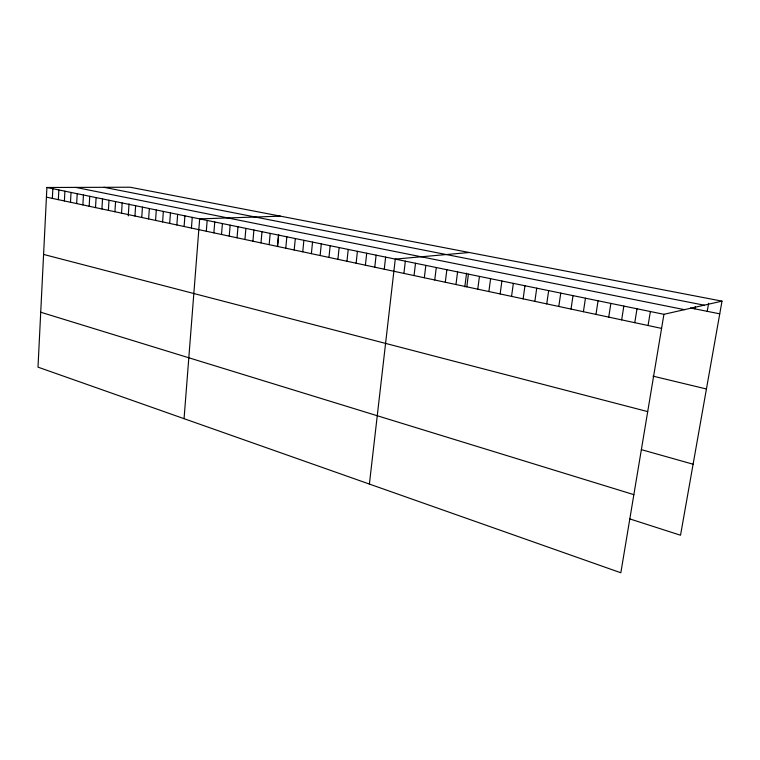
<?xml version="1.0" encoding="UTF-8"?>
<svg xmlns="http://www.w3.org/2000/svg" width="760" height="760" viewBox="0 0 760 760"><rect width="100%" height="100%" fill="white"/><g stroke="black" fill="none" stroke-linecap="round" stroke-linejoin="round"><path stroke-width="1.14" d="M722 301.14L130.112 187.226L46.911 187.492L38 367.147L620.834 572.774L663.926 314.317L722 301.14L680.523 535.23L629.85 518.928M52.364 198.388L52.858 188.708M58.349 199.661L58.852 189.943M64.401 200.953L64.913 191.188M70.499 202.255L71.031 192.441M76.665 203.575L77.206 193.714M82.888 204.896L83.438 194.997M89.167 206.245L89.737 196.289M95.513 207.594L96.102 197.6M101.925 208.962L102.524 198.92M108.395 210.339L109.012 200.25M114.931 211.736L115.567 201.6M121.534 213.151L122.18 202.958M128.25 215.916L129.029 203.88M134.947 216.011L135.622 205.722M141.75 217.464L142.443 207.129M148.627 218.927L149.34 208.544M155.572 220.409L156.303 209.978M162.602 221.91L163.343 211.423M169.689 223.421L170.458 212.885M176.861 224.95L177.641 214.358M184.1 226.499L184.908 215.85M191.425 228.066L192.251 217.36M184.062 418.674L199.661 218.889L280.43 216.163M206.302 231.239L207.166 220.428M213.864 232.855L214.748 221.986M221.511 234.479L222.405 223.564M229.235 236.132L230.156 225.15M237.044 237.794L237.984 226.765M244.938 239.486L245.898 228.389M252.918 241.186L253.906 230.033M260.993 242.905L262 231.705M269.154 244.653L270.19 233.386M277.409 246.411L278.464 235.087M277.637 246.249L278.72 234.593M285.76 248.197L286.843 236.806M294.205 249.992L295.308 238.545M302.746 251.816L303.876 240.312M311.391 253.659L312.541 242.089M320.131 255.531L321.299 243.894M328.966 257.412L330.173 245.717M337.915 259.322L339.14 247.56M346.969 261.26L348.222 249.422M356.126 263.207L357.409 251.313M365.398 265.192L366.709 253.222M374.775 267.188L376.115 255.16M384.265 269.22L385.633 257.117M369.398 484.063L395.276 259.094L469.233 252.501M403.902 273.41L405.337 261.165M414.048 275.576L415.511 263.255M424.327 277.77L425.828 265.382M434.748 279.984L436.278 267.529M445.293 282.235L446.861 269.705M455.971 284.515L457.577 271.899M464.816 286.843L466.583 273.144M466.801 286.834L468.435 274.142M477.764 289.17L479.446 276.402M488.88 291.545L490.599 278.692M500.147 293.949L501.894 281.01M511.556 296.381L513.351 283.366M523.127 298.851L524.961 285.76M534.859 301.349L536.731 288.173M546.744 303.886L548.663 290.624M558.799 306.46L560.756 293.113M571.017 309.073L573.021 295.63M583.404 311.714L585.457 298.195M595.973 314.393L598.072 300.789M608.722 317.119L610.869 303.411M621.651 319.874L623.846 306.08M634.771 322.677L637.013 308.788M648.071 325.517L650.37 311.534M694.849 308.873L695.248 306.594M707.218 311.334L708.624 303.306M103.968 187.311L704.178 305.188M690.413 307.981L719.748 313.832M75.715 187.397L684.475 309.662M46.911 187.492L663.926 314.317M46.436 197.125L661.58 328.396M652.992 376.143L706.439 388.987M43.596 254.429L647.7 411.606M641.392 449.654L693.111 464.227M40.726 312.227L633.859 494.656"/></g></svg>
